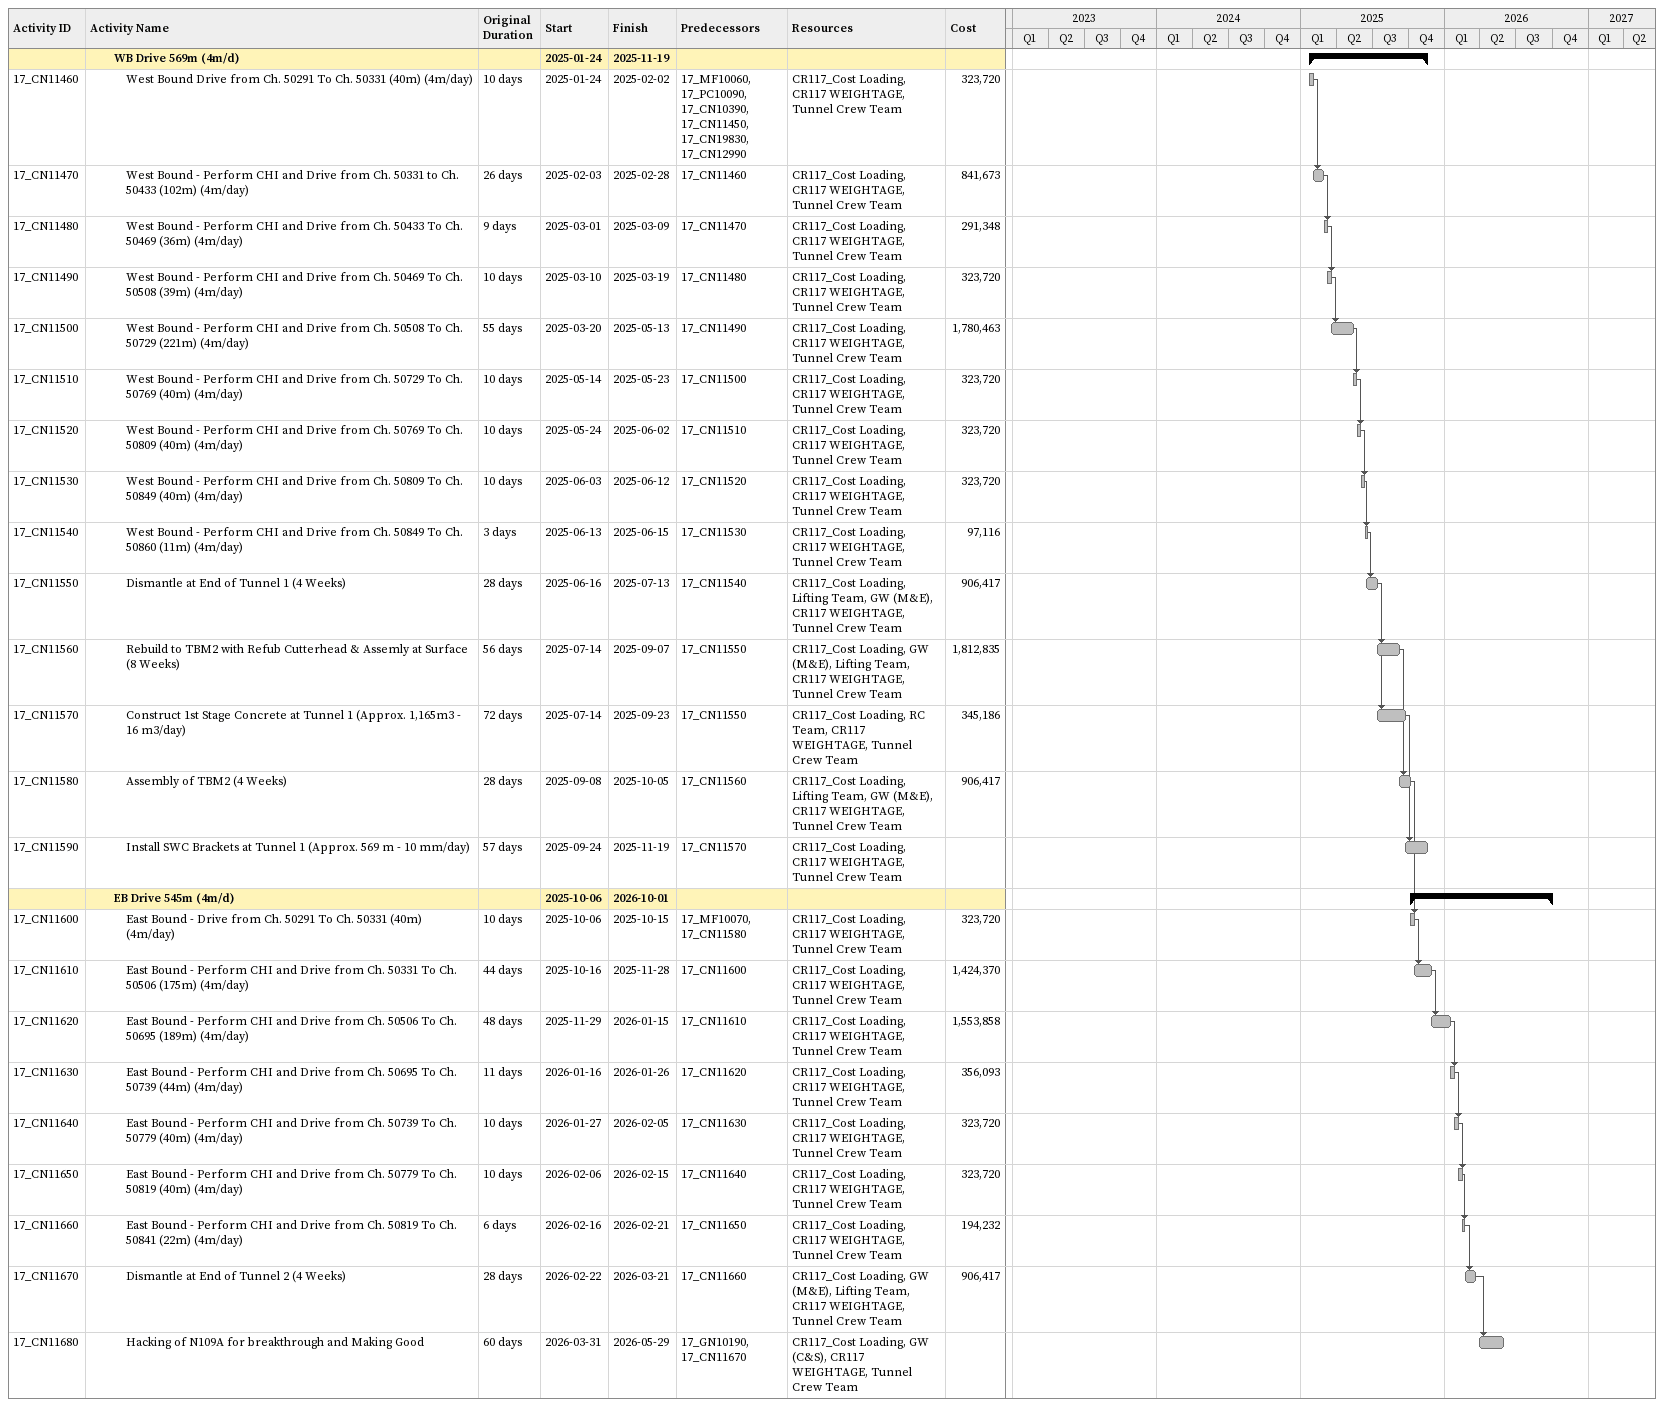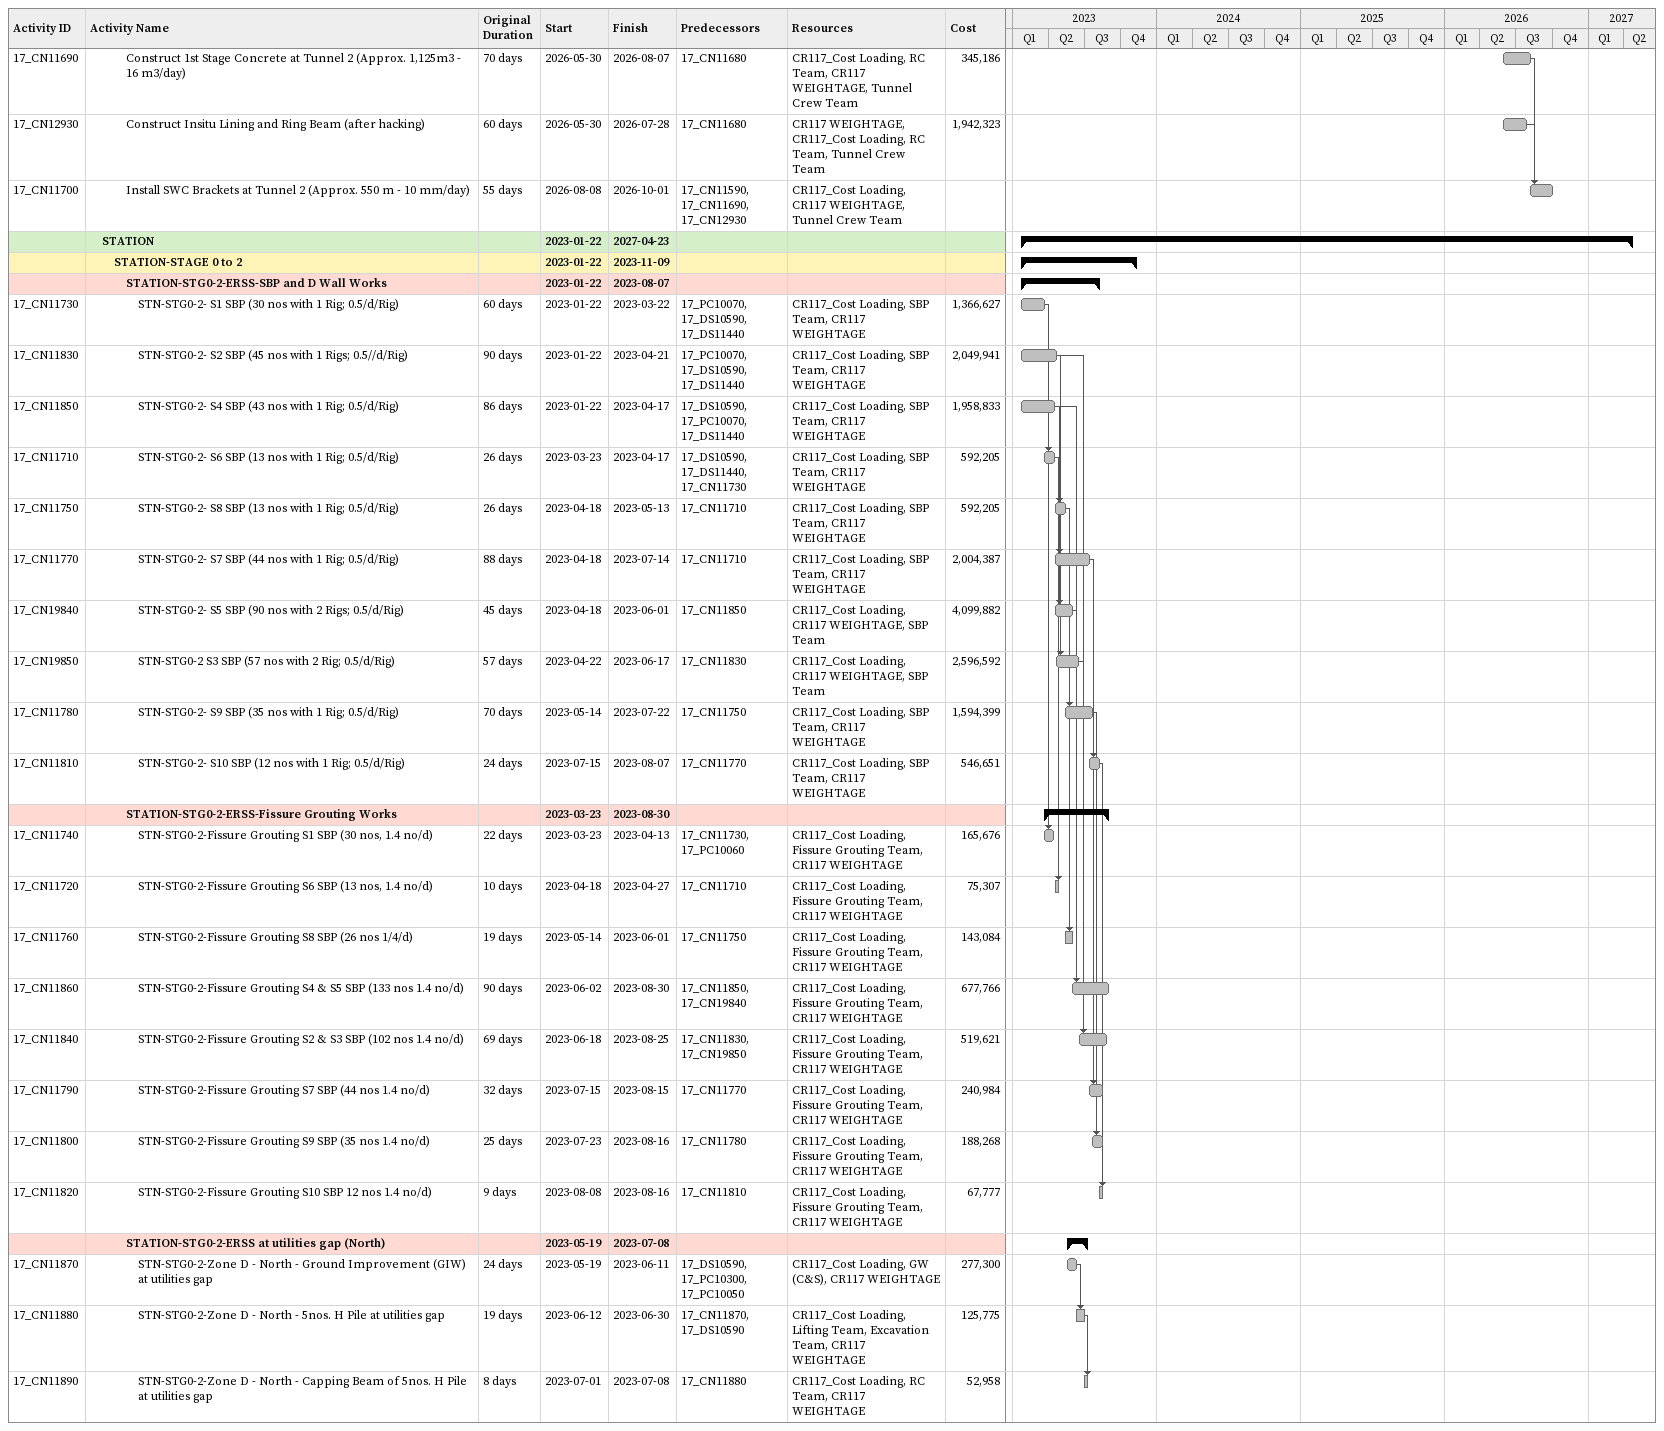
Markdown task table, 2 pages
| ID | Level | Task | Original duration | Start | Finish | Predecessors | Resources | Cost |
|---|---|---|---|---|---|---|---|---|
|  | 3 | **WB Drive 569m (4m/d)** |  | 2025-01-24 | 2025-11-19 |  |  |  |
| 17_CN11460 | 4 | West Bound Drive from Ch. 50291 To Ch. 50331 (40m) (4m/day) | 10d | 2025-01-24 | 2025-02-02 | 17_MF10060, 17_PC10090, 17_CN10390, 17_CN11450, 17_CN19830, 17_CN12990 | CR117_Cost Loading, CR117 WEIGHTAGE, Tunnel Crew Team | 323720 |
| 17_CN11470 | 4 | West Bound - Perform CHI and Drive from Ch. 50331 to Ch. 50433 (102m) (4m/day) | 26d | 2025-02-03 | 2025-02-28 | 17_CN11460 | CR117_Cost Loading, CR117 WEIGHTAGE, Tunnel Crew Team | 841673 |
| 17_CN11480 | 4 | West Bound - Perform CHI and Drive from Ch. 50433 To Ch. 50469 (36m) (4m/day) | 9d | 2025-03-01 | 2025-03-09 | 17_CN11470 | CR117_Cost Loading, CR117 WEIGHTAGE, Tunnel Crew Team | 291348 |
| 17_CN11490 | 4 | West Bound - Perform CHI and Drive from Ch. 50469 To Ch. 50508 (39m) (4m/day) | 10d | 2025-03-10 | 2025-03-19 | 17_CN11480 | CR117_Cost Loading, CR117 WEIGHTAGE, Tunnel Crew Team | 323720 |
| 17_CN11500 | 4 | West Bound - Perform CHI and Drive from Ch. 50508 To Ch. 50729 (221m) (4m/day) | 55d | 2025-03-20 | 2025-05-13 | 17_CN11490 | CR117_Cost Loading, CR117 WEIGHTAGE, Tunnel Crew Team | 1780463 |
| 17_CN11510 | 4 | West Bound - Perform CHI and Drive from Ch. 50729 To Ch. 50769 (40m) (4m/day) | 10d | 2025-05-14 | 2025-05-23 | 17_CN11500 | CR117_Cost Loading, CR117 WEIGHTAGE, Tunnel Crew Team | 323720 |
| 17_CN11520 | 4 | West Bound - Perform CHI and Drive from Ch. 50769 To Ch. 50809 (40m) (4m/day) | 10d | 2025-05-24 | 2025-06-02 | 17_CN11510 | CR117_Cost Loading, CR117 WEIGHTAGE, Tunnel Crew Team | 323720 |
| 17_CN11530 | 4 | West Bound - Perform CHI and Drive from Ch. 50809 To Ch. 50849 (40m) (4m/day) | 10d | 2025-06-03 | 2025-06-12 | 17_CN11520 | CR117_Cost Loading, CR117 WEIGHTAGE, Tunnel Crew Team | 323720 |
| 17_CN11540 | 4 | West Bound - Perform CHI and Drive from Ch. 50849 To Ch. 50860 (11m) (4m/day) | 3d | 2025-06-13 | 2025-06-15 | 17_CN11530 | CR117_Cost Loading, CR117 WEIGHTAGE, Tunnel Crew Team | 97116 |
| 17_CN11550 | 4 | Dismantle at End of Tunnel 1 (4 Weeks) | 28d | 2025-06-16 | 2025-07-13 | 17_CN11540 | CR117_Cost Loading, Lifting Team, GW (M&E), CR117 WEIGHTAGE, Tunnel Crew Team | 906417 |
| 17_CN11560 | 4 | Rebuild to TBM2 with Refub Cutterhead & Assemly at Surface (8 Weeks) | 56d | 2025-07-14 | 2025-09-07 | 17_CN11550 | CR117_Cost Loading, GW (M&E), Lifting Team, CR117 WEIGHTAGE, Tunnel Crew Team | 1812835 |
| 17_CN11570 | 4 | Construct 1st Stage Concrete at Tunnel 1 (Approx. 1,165m3 - 16 m3/day) | 72d | 2025-07-14 | 2025-09-23 | 17_CN11550 | CR117_Cost Loading, RC Team, CR117 WEIGHTAGE, Tunnel Crew Team | 345186 |
| 17_CN11580 | 4 | Assembly of TBM2 (4 Weeks) | 28d | 2025-09-08 | 2025-10-05 | 17_CN11560 | CR117_Cost Loading, Lifting Team, GW (M&E), CR117 WEIGHTAGE, Tunnel Crew Team | 906417 |
| 17_CN11590 | 4 | Install SWC Brackets at Tunnel 1 (Approx. 569 m - 10 mm/day) | 57d | 2025-09-24 | 2025-11-19 | 17_CN11570 | CR117_Cost Loading, CR117 WEIGHTAGE, Tunnel Crew Team |  |
|  | 3 | **EB Drive 545m (4m/d)** |  | 2025-10-06 | 2026-10-01 |  |  |  |
| 17_CN11600 | 4 | East Bound - Drive from Ch. 50291 To Ch. 50331 (40m) (4m/day) | 10d | 2025-10-06 | 2025-10-15 | 17_MF10070, 17_CN11580 | CR117_Cost Loading, CR117 WEIGHTAGE, Tunnel Crew Team | 323720 |
| 17_CN11610 | 4 | East Bound - Perform CHI and Drive from Ch. 50331 To Ch. 50506 (175m) (4m/day) | 44d | 2025-10-16 | 2025-11-28 | 17_CN11600 | CR117_Cost Loading, CR117 WEIGHTAGE, Tunnel Crew Team | 1424370 |
| 17_CN11620 | 4 | East Bound - Perform CHI and Drive from Ch. 50506 To Ch. 50695 (189m) (4m/day) | 48d | 2025-11-29 | 2026-01-15 | 17_CN11610 | CR117_Cost Loading, CR117 WEIGHTAGE, Tunnel Crew Team | 1553858 |
| 17_CN11630 | 4 | East Bound - Perform CHI and Drive from Ch. 50695 To Ch. 50739 (44m) (4m/day) | 11d | 2026-01-16 | 2026-01-26 | 17_CN11620 | CR117_Cost Loading, CR117 WEIGHTAGE, Tunnel Crew Team | 356093 |
| 17_CN11640 | 4 | East Bound - Perform CHI and Drive from Ch. 50739 To Ch. 50779 (40m) (4m/day) | 10d | 2026-01-27 | 2026-02-05 | 17_CN11630 | CR117_Cost Loading, CR117 WEIGHTAGE, Tunnel Crew Team | 323720 |
| 17_CN11650 | 4 | East Bound - Perform CHI and Drive from Ch. 50779 To Ch. 50819 (40m) (4m/day) | 10d | 2026-02-06 | 2026-02-15 | 17_CN11640 | CR117_Cost Loading, CR117 WEIGHTAGE, Tunnel Crew Team | 323720 |
| 17_CN11660 | 4 | East Bound - Perform CHI and Drive from Ch. 50819 To Ch. 50841 (22m) (4m/day) | 6d | 2026-02-16 | 2026-02-21 | 17_CN11650 | CR117_Cost Loading, CR117 WEIGHTAGE, Tunnel Crew Team | 194232 |
| 17_CN11670 | 4 | Dismantle at End of Tunnel 2 (4 Weeks) | 28d | 2026-02-22 | 2026-03-21 | 17_CN11660 | CR117_Cost Loading, GW (M&E), Lifting Team, CR117 WEIGHTAGE, Tunnel Crew Team | 906417 |
| 17_CN11680 | 4 | Hacking of N109A for breakthrough and Making Good | 60d | 2026-03-31 | 2026-05-29 | 17_GN10190, 17_CN11670 | CR117_Cost Loading, GW (C&S), CR117 WEIGHTAGE, Tunnel Crew Team |  |
| 17_CN11690 | 4 | Construct 1st Stage Concrete at Tunnel 2 (Approx. 1,125m3 - 16 m3/day) | 70d | 2026-05-30 | 2026-08-07 | 17_CN11680 | CR117_Cost Loading, RC Team, CR117 WEIGHTAGE, Tunnel Crew Team | 345186 |
| 17_CN12930 | 4 | Construct Insitu Lining and Ring Beam (after hacking) | 60d | 2026-05-30 | 2026-07-28 | 17_CN11680 | CR117 WEIGHTAGE, CR117_Cost Loading, RC Team, Tunnel Crew Team | 1942323 |
| 17_CN11700 | 4 | Install SWC Brackets at Tunnel 2 (Approx. 550 m - 10 mm/day) | 55d | 2026-08-08 | 2026-10-01 | 17_CN11590, 17_CN11690, 17_CN12930 | CR117_Cost Loading, CR117 WEIGHTAGE, Tunnel Crew Team |  |
|  | 2 | **STATION** |  | 2023-01-22 | 2027-04-23 |  |  |  |
|  | 3 | **STATION-STAGE 0 to 2** |  | 2023-01-22 | 2023-11-09 |  |  |  |
|  | 4 | **STATION-STG0-2-ERSS-SBP and D Wall Works** |  | 2023-01-22 | 2023-08-07 |  |  |  |
| 17_CN11730 | 5 | STN-STG0-2- S1 SBP (30 nos with 1 Rig; 0.5/d/Rig) | 60d | 2023-01-22 | 2023-03-22 | 17_PC10070, 17_DS10590, 17_DS11440 | CR117_Cost Loading, SBP Team, CR117 WEIGHTAGE | 1366627 |
| 17_CN11830 | 5 | STN-STG0-2- S2 SBP (45 nos with 1 Rigs; 0.5//d/Rig) | 90d | 2023-01-22 | 2023-04-21 | 17_PC10070, 17_DS10590, 17_DS11440 | CR117_Cost Loading, SBP Team, CR117 WEIGHTAGE | 2049941 |
| 17_CN11850 | 5 | STN-STG0-2- S4 SBP (43 nos with 1 Rig; 0.5/d/Rig) | 86d | 2023-01-22 | 2023-04-17 | 17_DS10590, 17_PC10070, 17_DS11440 | CR117_Cost Loading, SBP Team, CR117 WEIGHTAGE | 1958833 |
| 17_CN11710 | 5 | STN-STG0-2- S6 SBP (13 nos with 1 Rig; 0.5/d/Rig) | 26d | 2023-03-23 | 2023-04-17 | 17_DS10590, 17_DS11440, 17_CN11730 | CR117_Cost Loading, SBP Team, CR117 WEIGHTAGE | 592205 |
| 17_CN11750 | 5 | STN-STG0-2- S8 SBP (13 nos with 1 Rig; 0.5/d/Rig) | 26d | 2023-04-18 | 2023-05-13 | 17_CN11710 | CR117_Cost Loading, SBP Team, CR117 WEIGHTAGE | 592205 |
| 17_CN11770 | 5 | STN-STG0-2- S7 SBP (44 nos with 1 Rig; 0.5/d/Rig) | 88d | 2023-04-18 | 2023-07-14 | 17_CN11710 | CR117_Cost Loading, SBP Team, CR117 WEIGHTAGE | 2004387 |
| 17_CN19840 | 5 | STN-STG0-2- S5 SBP (90 nos with 2 Rigs; 0.5/d/Rig) | 45d | 2023-04-18 | 2023-06-01 | 17_CN11850 | CR117_Cost Loading, CR117 WEIGHTAGE, SBP Team | 4099882 |
| 17_CN19850 | 5 | STN-STG0-2 S3 SBP (57 nos with 2 Rig; 0.5/d/Rig) | 57d | 2023-04-22 | 2023-06-17 | 17_CN11830 | CR117_Cost Loading, CR117 WEIGHTAGE, SBP Team | 2596592 |
| 17_CN11780 | 5 | STN-STG0-2- S9 SBP (35 nos with 1 Rig; 0.5/d/Rig) | 70d | 2023-05-14 | 2023-07-22 | 17_CN11750 | CR117_Cost Loading, SBP Team, CR117 WEIGHTAGE | 1594399 |
| 17_CN11810 | 5 | STN-STG0-2- S10 SBP (12 nos with 1 Rig; 0.5/d/Rig) | 24d | 2023-07-15 | 2023-08-07 | 17_CN11770 | CR117_Cost Loading, SBP Team, CR117 WEIGHTAGE | 546651 |
|  | 4 | **STATION-STG0-2-ERSS-Fissure Grouting Works** |  | 2023-03-23 | 2023-08-30 |  |  |  |
| 17_CN11740 | 5 | STN-STG0-2-Fissure Grouting S1 SBP (30 nos, 1.4 no/d) | 22d | 2023-03-23 | 2023-04-13 | 17_CN11730, 17_PC10060 | CR117_Cost Loading, Fissure Grouting Team, CR117 WEIGHTAGE | 165676 |
| 17_CN11720 | 5 | STN-STG0-2-Fissure Grouting S6 SBP (13 nos, 1.4 no/d) | 10d | 2023-04-18 | 2023-04-27 | 17_CN11710 | CR117_Cost Loading, Fissure Grouting Team, CR117 WEIGHTAGE | 75307 |
| 17_CN11760 | 5 | STN-STG0-2-Fissure Grouting S8 SBP (26 nos 1/4/d) | 19d | 2023-05-14 | 2023-06-01 | 17_CN11750 | CR117_Cost Loading, Fissure Grouting Team, CR117 WEIGHTAGE | 143084 |
| 17_CN11860 | 5 | STN-STG0-2-Fissure Grouting S4 & S5 SBP (133 nos 1.4 no/d) | 90d | 2023-06-02 | 2023-08-30 | 17_CN11850, 17_CN19840 | CR117_Cost Loading, Fissure Grouting Team, CR117 WEIGHTAGE | 677766 |
| 17_CN11840 | 5 | STN-STG0-2-Fissure Grouting S2 & S3 SBP (102 nos 1.4 no/d) | 69d | 2023-06-18 | 2023-08-25 | 17_CN11830, 17_CN19850 | CR117_Cost Loading, Fissure Grouting Team, CR117 WEIGHTAGE | 519621 |
| 17_CN11790 | 5 | STN-STG0-2-Fissure Grouting S7 SBP (44 nos 1.4 no/d) | 32d | 2023-07-15 | 2023-08-15 | 17_CN11770 | CR117_Cost Loading, Fissure Grouting Team, CR117 WEIGHTAGE | 240984 |
| 17_CN11800 | 5 | STN-STG0-2-Fissure Grouting S9 SBP (35 nos 1.4 no/d) | 25d | 2023-07-23 | 2023-08-16 | 17_CN11780 | CR117_Cost Loading, Fissure Grouting Team, CR117 WEIGHTAGE | 188268 |
| 17_CN11820 | 5 | STN-STG0-2-Fissure Grouting S10 SBP 12 nos 1.4 no/d) | 9d | 2023-08-08 | 2023-08-16 | 17_CN11810 | CR117_Cost Loading, Fissure Grouting Team, CR117 WEIGHTAGE | 67777 |
|  | 4 | **STATION-STG0-2-ERSS at utilities gap (North)** |  | 2023-05-19 | 2023-07-08 |  |  |  |
| 17_CN11870 | 5 | STN-STG0-2-Zone D - North - Ground Improvement (GIW) at utilities gap | 24d | 2023-05-19 | 2023-06-11 | 17_DS10590, 17_PC10300, 17_PC10050 | CR117_Cost Loading, GW (C&S), CR117 WEIGHTAGE | 277300 |
| 17_CN11880 | 5 | STN-STG0-2-Zone D - North - 5nos. H Pile at utilities gap | 19d | 2023-06-12 | 2023-06-30 | 17_CN11870, 17_DS10590 | CR117_Cost Loading, Lifting Team, Excavation Team, CR117 WEIGHTAGE | 125775 |
| 17_CN11890 | 5 | STN-STG0-2-Zone D - North - Capping Beam of 5nos. H Pile at utilities gap | 8d | 2023-07-01 | 2023-07-08 | 17_CN11880 | CR117_Cost Loading, RC Team, CR117 WEIGHTAGE | 52958 |
